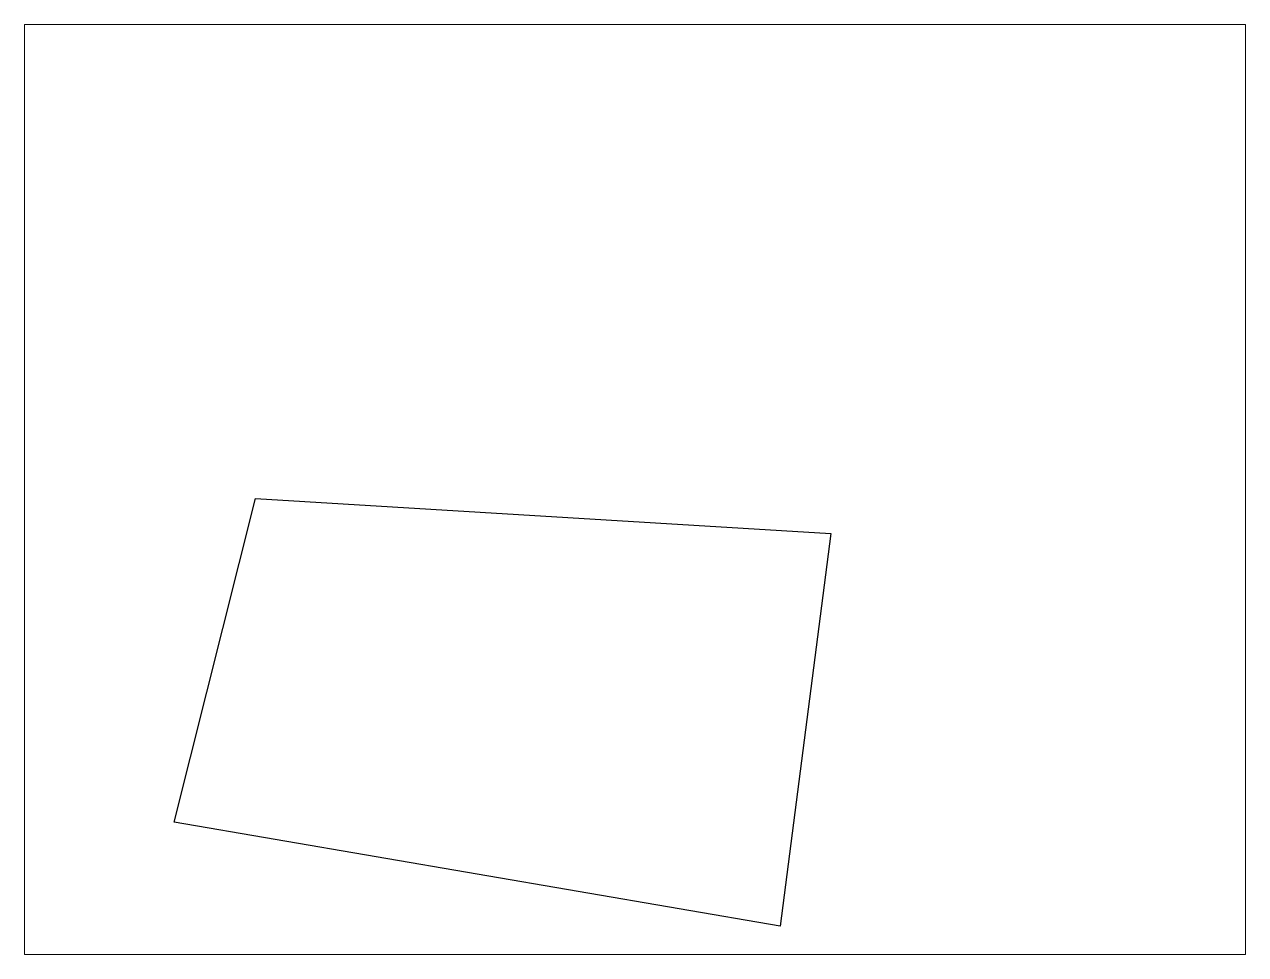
# Paper-space layout 'Layout1' of a CAD drawing. Header units: inches. Extents: x 1.05 to 9.45, y 0.8 to 7.2.
# The model-space entities are those that its viewports show. They can reach past a viewport. Long polylines and large blocks are cut down to what shows.
import ezdxf

# ---------------------------------------------------------------- set-up
doc = ezdxf.new("R2010")
doc.units = ezdxf.units.IN
doc.header["$MEASUREMENT"] = 0
doc.layers.add('SHAPES', color=6, linetype='Continuous')

msp = doc.modelspace()

# ---------------------------------------------------------------- linework, layer by layer
at = {"layer": 'SHAPES'}
msp.add_lwpolyline([(8.628, 12.748), (25, 11.757), (23.567, 0.574), (6.313, 3.541)], close=True, dxfattribs=at)

psp = doc.layouts.get("Layout1")

# ---------------------------------------------------------------- viewports
at = {"layer": 'SHAPES'}
psp.add_viewport(center=(5.25, 4), size=(8.4, 6.4), view_center_point=(19.4311, 13.0078), view_height=26.479621, dxfattribs=at)

doc.saveas('drawing.dxf')
